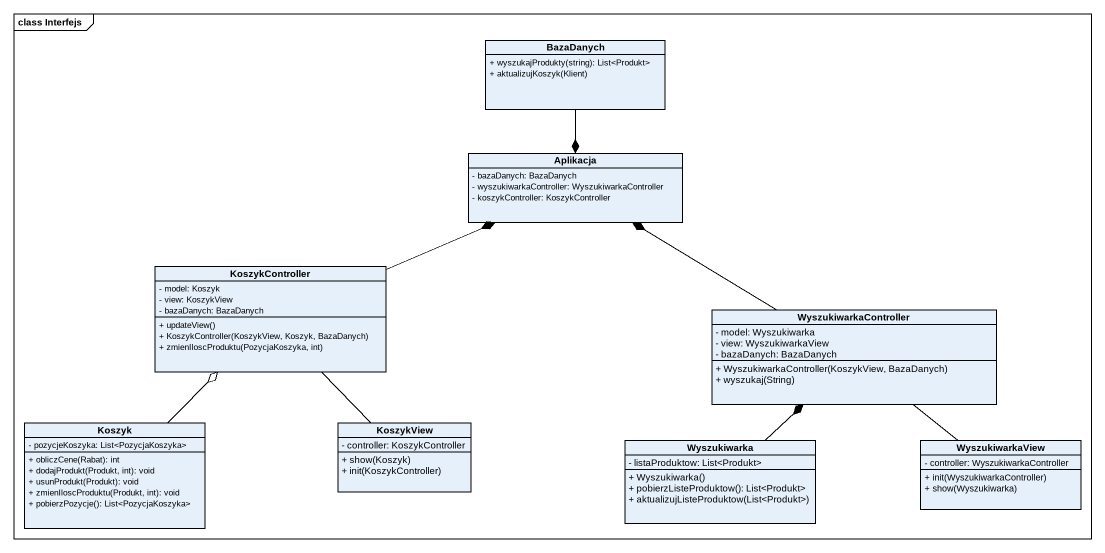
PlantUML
@startuml
mainframe class Interfejs
hide circle
hide empty members
skinparam classAttributeIconSize 0
class BazaDanych {
  + wyszukajProdukty(string): List<Produkt>
  + aktualizujKoszyk(Klient)
}
class Aplikacja {
  - bazaDanych: BazaDanych
  - wyszukiwarkaController: WyszukiwarkaController
  - koszykController: KoszykController
}
class KoszykController {
  - model: Koszyk
  - view: KoszykView
  - bazaDanych: BazaDanych
  + updateView()
  + KoszykController(KoszykView, Koszyk, BazaDanych)
  + zmienIloscProduktu(PozycjaKoszyka, int)
}
class WyszukiwarkaController {
  - model: Wyszukiwarka
  - view: WyszukiwarkaView
  - bazaDanych: BazaDanych
  + WyszukiwarkaController(KoszykView, BazaDanych)
  + wyszukaj(String)
}
class Koszyk {
  - pozycjeKoszyka: List<PozycjaKoszyka>
  + obliczCene(Rabat): int
  + dodajProdukt(Produkt, int): void
  + usunProdukt(Produkt): void
  + zmienIloscProduktu(Produkt, int): void
  + pobierzPozycje(): List<PozycjaKoszyka>
}
class KoszykView {
  - controller: KoszykController
  + show(Koszyk)
  + init(KoszykController)
}
class Wyszukiwarka {
  - listaProduktow: List<Produkt>
  + Wyszukiwarka()
  + pobierzListeProduktow(): List<Produkt>
  + aktualizujListeProduktow(List<Produkt>)
}
class WyszukiwarkaView {
  - controller: WyszukiwarkaController
  + init(WyszukiwarkaController)
  + show(Wyszukiwarka)
}
BazaDanych --* Aplikacja
KoszykController -right-* Aplikacja
WyszukiwarkaController -up-* Aplikacja
Koszyk -up-o KoszykController
KoszykView -up- KoszykController
Wyszukiwarka -up-* WyszukiwarkaController
WyszukiwarkaView -up- WyszukiwarkaController
@enduml
